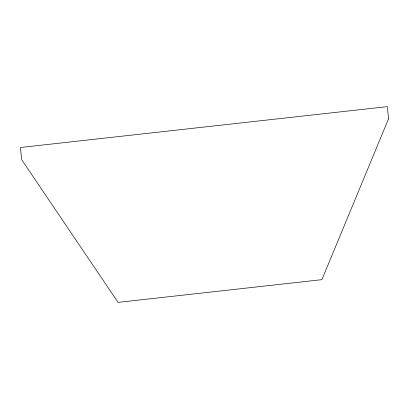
<?xml version="1.0" encoding="UTF-8"?>
<svg xmlns="http://www.w3.org/2000/svg" width="409" height="409" viewBox="0 0 409 409"><rect width="100%" height="100%" fill="white"/><g stroke="black" fill="none" stroke-linecap="round" stroke-linejoin="round"><path stroke-width="0.61" d="M388.55 118.774L321.903 279.664L118.063 302.374L21.641 159.643L20.45 147.501L387.359 106.626L388.55 118.774"/></g></svg>
